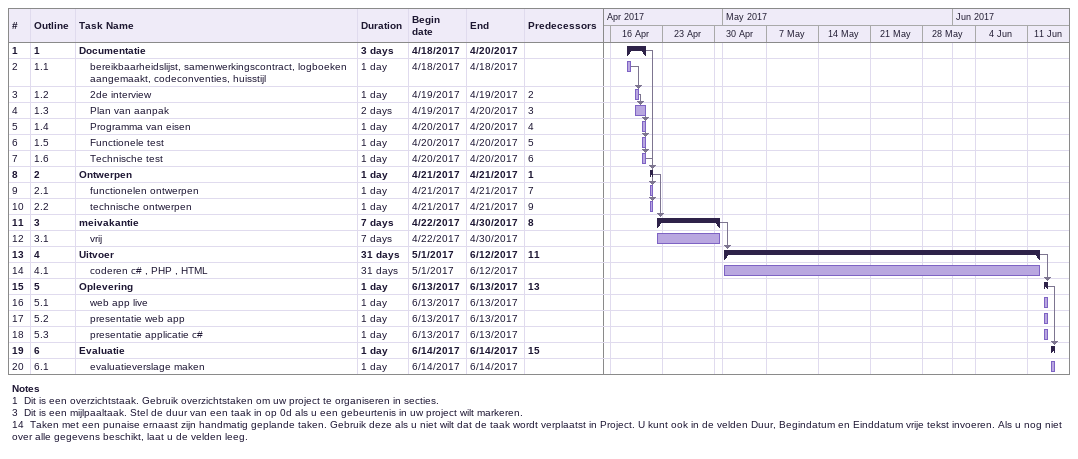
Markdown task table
| ID | WBS | Task | Duration | Start | Finish | Predecessors |
|---|---|---|---|---|---|---|
| 1 | 1 | **Documentatie** | 3d | 2017-04-18 | 2017-04-20 |  |
| 2 | 1.1 | bereikbaarheidslijst, samenwerkingscontract, logboeken aangemaakt, codeconventies, huisstijl | 1d | 2017-04-18 | 2017-04-18 |  |
| 3 | 1.2 | 2de interview | 1d | 2017-04-19 | 2017-04-19 | 2 |
| 4 | 1.3 | Plan van aanpak | 2d | 2017-04-19 | 2017-04-20 | 3 |
| 5 | 1.4 | Programma van eisen | 1d | 2017-04-20 | 2017-04-20 | 4 |
| 6 | 1.5 | Functionele test | 1d | 2017-04-20 | 2017-04-20 | 5 |
| 7 | 1.6 | Technische test | 1d | 2017-04-20 | 2017-04-20 | 6 |
| 8 | 2 | **Ontwerpen** | 1d | 2017-04-21 | 2017-04-21 | 1 |
| 9 | 2.1 | functionelen ontwerpen | 1d | 2017-04-21 | 2017-04-21 | 7 |
| 10 | 2.2 | technische ontwerpen | 1d | 2017-04-21 | 2017-04-21 | 9 |
| 11 | 3 | **meivakantie** | 7d | 2017-04-22 | 2017-04-30 | 8 |
| 12 | 3.1 | vrij | 7d | 2017-04-22 | 2017-04-30 |  |
| 13 | 4 | **Uitvoer** | 31d | 2017-05-01 | 2017-06-12 | 11 |
| 14 | 4.1 | coderen c# , PHP , HTML | 31d | 2017-05-01 | 2017-06-12 |  |
| 15 | 5 | **Oplevering** | 1d | 2017-06-13 | 2017-06-13 | 13 |
| 16 | 5.1 | web app live | 1d | 2017-06-13 | 2017-06-13 |  |
| 17 | 5.2 | presentatie web app | 1d | 2017-06-13 | 2017-06-13 |  |
| 18 | 5.3 | presentatie applicatie c# | 1d | 2017-06-13 | 2017-06-13 |  |
| 19 | 6 | **Evaluatie** | 1d | 2017-06-14 | 2017-06-14 | 15 |
| 20 | 6.1 | evaluatieverslage maken | 1d | 2017-06-14 | 2017-06-14 |  |

Notes
- 1: Dit is een overzichtstaak. Gebruik overzichtstaken om uw project te organiseren in secties.
- 3: Dit is een mijlpaaltaak. Stel de duur van een taak in op 0d als u een gebeurtenis in uw project wilt markeren.
- 14: Taken met een punaise ernaast zijn handmatig geplande taken. Gebruik deze als u niet wilt dat de taak wordt verplaatst in Project. U kunt ook in de velden Duur, Begindatum en Einddatum vrije tekst invoeren. Als u nog niet over alle gegevens beschikt, laat u de velden leeg.
